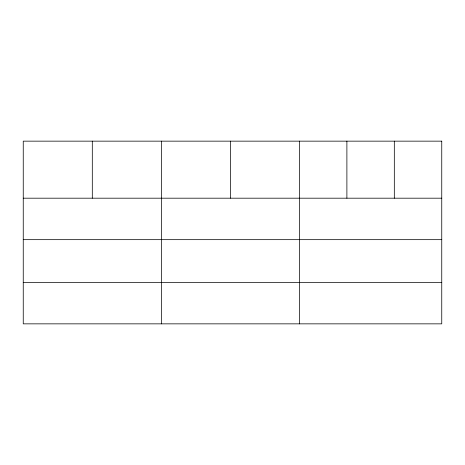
<?xml version="1.0" encoding="UTF-8"?>
<svg xmlns="http://www.w3.org/2000/svg" width="465" height="465" viewBox="0 0 465 465"><rect width="100%" height="100%" fill="white"/><g stroke="black" fill="none" stroke-linecap="round" stroke-linejoin="round"><path stroke-width="0.7" d="M23.25 198.189L441.75 198.189M23.25 239.661L441.75 239.661M23.25 282.383L441.75 282.383M394.32 141.151L394.32 198.189M346.89 141.151L346.89 198.189M299.46 141.151L299.46 323.849M230.407 141.151L230.407 198.189M161.355 141.151L161.355 323.849M92.303 141.151L92.303 198.189M441.75 141.151L23.25 141.151L23.25 323.849L441.75 323.849L441.75 141.151"/></g></svg>
